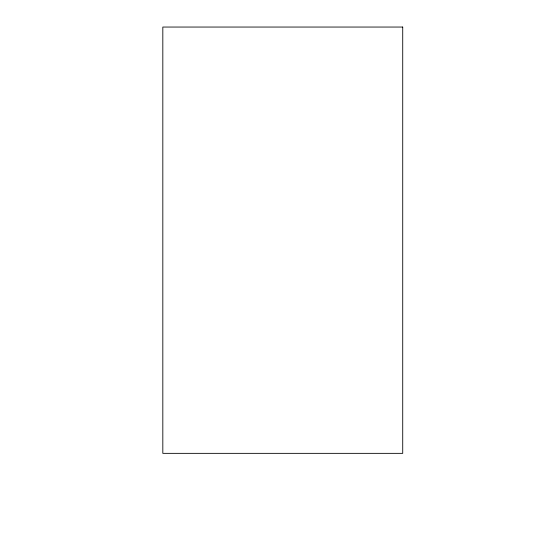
<?xml version="1.0" encoding="UTF-8"?>
<svg xmlns="http://www.w3.org/2000/svg" width="541" height="541" viewBox="0 0 541 541"><rect width="100%" height="100%" fill="white"/><g stroke="black" fill="none" stroke-linecap="round" stroke-linejoin="round"><path stroke-width="0.81" d="M402.72 27.05L162.821 27.05L162.821 453.351L402.72 453.351L402.72 27.05"/></g></svg>
